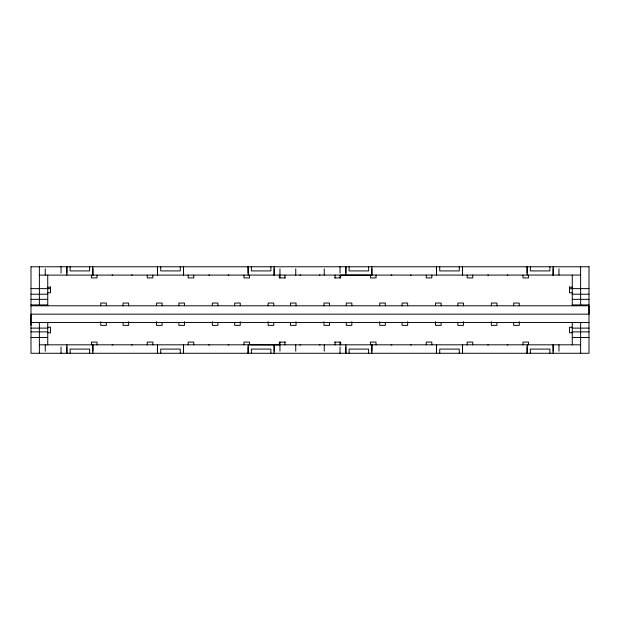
<?xml version="1.0" encoding="UTF-8"?>
<svg xmlns="http://www.w3.org/2000/svg" width="620" height="620" viewBox="0 0 620 620"><rect width="100%" height="100%" fill="white"/><g stroke="black" fill="none" stroke-linecap="round" stroke-linejoin="round"><path stroke-width="0.93" d="M31 325.322L31 314.162L589 314.162L589 305.792L31 305.792M31 266.778L589 266.778M39.37 275.102L580.63 275.063M285.541 277.938L279.31 277.892L279.31 275.102M334.459 277.938L340.69 277.892L340.69 275.102L370.45 275.125L370.45 277.915L376.03 277.915L376.03 275.125M47.74 287.215L50.53 287.215M569.47 287.215L572.26 287.215M31 288.633L50.53 288.633M569.47 288.633L589 288.633M47.74 292.795L50.53 292.795L50.53 286.773M572.26 292.795L569.47 292.795L569.47 286.773M31 294.213L47.74 294.213M572.26 294.213L589 294.213M31 299.328L47.74 299.328M572.26 299.328L589 299.328M31 304.908L47.74 304.908M572.26 304.908L589 304.908M31 322.532L589 322.532M47.74 327.205L50.53 327.205L50.53 332.785L47.74 332.785M572.26 327.205L569.47 327.205L569.47 332.785L572.26 332.785M31 328.112L47.74 328.112M572.26 328.112L589 328.112M31 331.878L47.74 331.878M572.26 331.878L589 331.878M31 337.458L47.74 337.458M572.26 337.458L589 337.458M285.541 342.108L279.31 342.108L279.31 344.898L249.55 344.875L249.55 342.085L243.97 342.085L243.97 344.875M334.459 342.108L340.69 342.108L340.69 344.898M39.37 344.813L580.63 344.813M589 266.732L589 353.268L31 353.268L31 266.732M580.63 266.732L580.63 304.908M580.63 322.532L580.63 353.268M572.26 275.063L572.26 305.792M572.26 322.524L572.26 344.875M558.961 268.824L558.961 275.102M558.961 344.898L558.961 351.176M553.195 268.824L553.195 275.102M553.195 344.898L553.195 351.176M553.079 266.732L553.079 275.102M553.079 344.898L553.079 353.268M549.894 266.732L549.894 270.917L530.364 270.917L530.364 266.732M549.894 353.268L549.894 349.083L530.364 349.083L530.364 353.268M528.55 275.125L528.55 277.915L522.97 277.915L522.97 275.125M528.55 344.875L528.55 342.085L522.97 342.085L522.97 344.875M527.178 266.732L527.178 275.102M527.178 344.898L527.178 353.268M527.062 266.732L527.062 273.009M527.062 346.991L527.062 353.268M519.25 305.838L519.25 303.048L513.67 303.048L513.67 305.838M519.25 321.648L519.25 325.368L513.67 325.368L513.67 322.578M496.93 305.838L496.93 303.048L491.35 303.048L491.35 305.838M496.93 322.578L496.93 325.368L491.35 325.368L491.35 321.648M472.75 275.125L472.75 277.915L467.17 277.915L467.17 275.125M472.75 344.875L472.75 342.085L467.17 342.085L467.17 344.875M463.45 305.838L463.45 303.048L457.87 303.048L457.87 305.838M463.45 321.648L463.45 325.368L457.87 325.368L457.87 322.578M462.567 268.824L462.567 275.102M462.567 344.898L462.567 351.176M462.45 266.732L462.45 275.102M462.45 344.898L462.45 353.268M459.265 266.732L459.265 270.917L439.735 270.917L439.735 266.732M459.265 353.268L459.265 349.083L439.735 349.083L439.735 353.268M441.13 305.838L441.13 303.048L435.55 303.048L435.55 305.838M441.13 322.578L441.13 325.368L435.55 325.368L435.55 321.648M436.55 266.732L436.55 275.102M436.55 344.898L436.55 353.268M436.433 266.732L436.433 273.009M436.433 346.991L436.433 353.268M431.83 275.125L431.83 277.915L426.25 277.915L426.25 275.125M431.83 344.875L431.83 342.085L426.25 342.085L426.25 344.875M407.65 305.838L407.65 303.048L402.07 303.048L402.07 305.838M407.65 321.648L407.65 325.368L402.07 325.368L402.07 322.578M385.33 305.838L385.33 303.048L379.75 303.048L379.75 305.838M385.33 322.578L385.33 325.368L379.75 325.368L379.75 321.648M376.03 344.875L376.03 342.085L370.45 342.085L370.45 344.875M371.938 268.824L371.938 275.102M371.938 344.898L371.938 351.176M371.822 266.732L371.822 275.102M371.822 344.898L371.822 353.268M368.637 266.732L368.637 270.917L349.106 270.917L349.106 266.732M368.637 353.268L368.637 349.083L349.106 349.083L349.106 353.268M351.85 305.838L351.85 303.048L346.27 303.048L346.27 305.838M351.85 321.648L351.85 325.368L346.27 325.368L346.27 322.578M345.921 266.732L345.921 275.102M345.921 344.898L345.921 353.268M345.805 266.732L345.805 273.009M345.805 346.991L345.805 353.268M340.039 266.732L340.039 273.009M340.039 275.148L340.039 277.938M340.039 342.108L340.039 344.898M340.039 346.991L340.039 353.268M335.11 275.102L335.11 277.892M335.11 342.108L335.11 344.898M329.53 305.838L329.53 303.048L323.95 303.048L323.95 305.838M329.53 322.578L329.53 325.368L323.95 325.368L323.95 321.648M324.252 268.824L324.252 275.102M324.252 344.898L324.252 351.176M296.05 305.838L296.05 303.048L290.47 303.048L290.47 305.838M296.05 321.648L296.05 325.368L290.47 325.368L290.47 322.578M295.748 268.824L295.748 275.102M295.748 344.898L295.748 351.176M284.89 275.102L284.89 277.892M284.89 342.108L284.89 344.898M279.961 268.824L279.961 277.938M279.961 342.108L279.961 351.176M274.195 268.824L274.195 275.102M274.195 344.898L274.195 351.176M274.079 266.732L274.079 275.102M274.079 344.898L274.079 353.268M273.73 305.838L273.73 303.048L268.15 303.048L268.15 305.838M273.73 322.578L273.73 325.368L268.15 325.368L268.15 321.648M270.894 266.732L270.894 270.917L251.363 270.917L251.363 266.732M270.894 353.268L270.894 349.083L251.363 349.083L251.363 353.268M249.55 275.125L249.55 277.915L243.97 277.915L243.97 275.125M248.178 266.732L248.178 275.102M248.178 344.898L248.178 353.268M248.062 266.732L248.062 273.009M248.062 346.991L248.062 353.268M240.25 305.838L240.25 303.048L234.67 303.048L234.67 305.838M240.25 321.648L240.25 325.368L234.67 325.368L234.67 322.578M217.93 305.838L217.93 303.048L212.35 303.048L212.35 305.838M217.93 322.578L217.93 325.368L212.35 325.368L212.35 321.648M193.75 275.125L193.75 277.915L188.17 277.915L188.17 275.125M193.75 344.875L193.75 342.085L188.17 342.085L188.17 344.875M184.45 305.838L184.45 303.048L178.87 303.048L178.87 305.838M184.45 321.648L184.45 325.368L178.87 325.368L178.87 322.578M183.567 268.824L183.567 275.102M183.567 344.898L183.567 351.176M183.45 266.732L183.45 275.102M183.45 344.898L183.45 353.268M180.265 266.732L180.265 270.917L160.735 270.917L160.735 266.732M180.265 353.268L180.265 349.083L160.735 349.083L160.735 353.268M162.13 305.838L162.13 303.048L156.55 303.048L156.55 305.838M162.13 322.578L162.13 325.368L156.55 325.368L156.55 321.648M157.55 266.732L157.55 275.102M157.55 344.898L157.55 353.268M157.433 266.732L157.433 273.009M157.433 346.991L157.433 353.268M152.83 275.125L152.83 277.915L147.25 277.915L147.25 275.125M152.83 344.875L152.83 342.085L147.25 342.085L147.25 344.875M128.65 305.838L128.65 303.048L123.07 303.048L123.07 305.838M128.65 321.648L128.65 325.368L123.07 325.368L123.07 322.578M106.33 305.838L106.33 303.048L100.75 303.048L100.75 305.838M106.33 322.578L106.33 325.368L100.75 325.368L100.75 321.648M97.03 275.125L97.03 277.915L91.45 277.915L91.45 275.125M97.03 344.875L97.03 342.085L91.45 342.085L91.45 344.875M92.938 268.824L92.938 275.102M92.938 344.898L92.938 351.176M92.822 266.732L92.822 275.102M92.822 344.898L92.822 353.268M89.636 266.732L89.636 270.917L70.106 270.917L70.106 266.732M89.636 353.268L89.636 349.083L70.106 349.083L70.106 353.268M66.921 266.732L66.921 275.102M66.921 344.898L66.921 353.268M66.805 266.732L66.805 273.009M66.805 346.991L66.805 353.268M61.039 266.732L61.039 273.009M61.039 346.991L61.039 353.268M47.74 275.063L47.74 305.792M47.74 322.524L47.74 344.875M45.252 268.824L45.252 275.102M45.252 344.898L45.252 351.176M39.37 266.732L39.37 304.908M39.37 322.532L39.37 353.268M300.7 275.102A2.093 2.093 0 0 1 299.933 274.954M320.067 274.954A2.093 2.093 0 0 1 319.3 275.102M112.84 275.125A2.093 2.093 0 0 1 112.073 274.978M132.207 274.978A2.093 2.093 0 0 1 131.44 275.125M209.56 275.125A2.093 2.093 0 0 1 208.793 274.978M228.927 274.978A2.093 2.093 0 0 1 228.16 275.125M391.84 275.125A2.093 2.093 0 0 1 391.073 274.978M411.207 274.978A2.093 2.093 0 0 1 410.44 275.125M488.56 275.125A2.093 2.093 0 0 1 487.793 274.978M507.927 274.978A2.093 2.093 0 0 1 507.16 275.125M319.3 344.898A2.093 2.093 0 0 1 320.067 345.046M299.933 345.046A2.093 2.093 0 0 1 300.7 344.898M131.44 344.875A2.093 2.093 0 0 1 132.207 345.022M112.073 345.022A2.093 2.093 0 0 1 112.84 344.875M228.16 344.875A2.093 2.093 0 0 1 228.927 345.022M208.793 345.022A2.093 2.093 0 0 1 209.56 344.875M410.44 344.875A2.093 2.093 0 0 1 411.207 345.022M391.073 345.022A2.093 2.093 0 0 1 391.84 344.875M507.16 344.875A2.093 2.093 0 0 1 507.927 345.022M487.793 345.022A2.093 2.093 0 0 1 488.56 344.875"/></g></svg>
